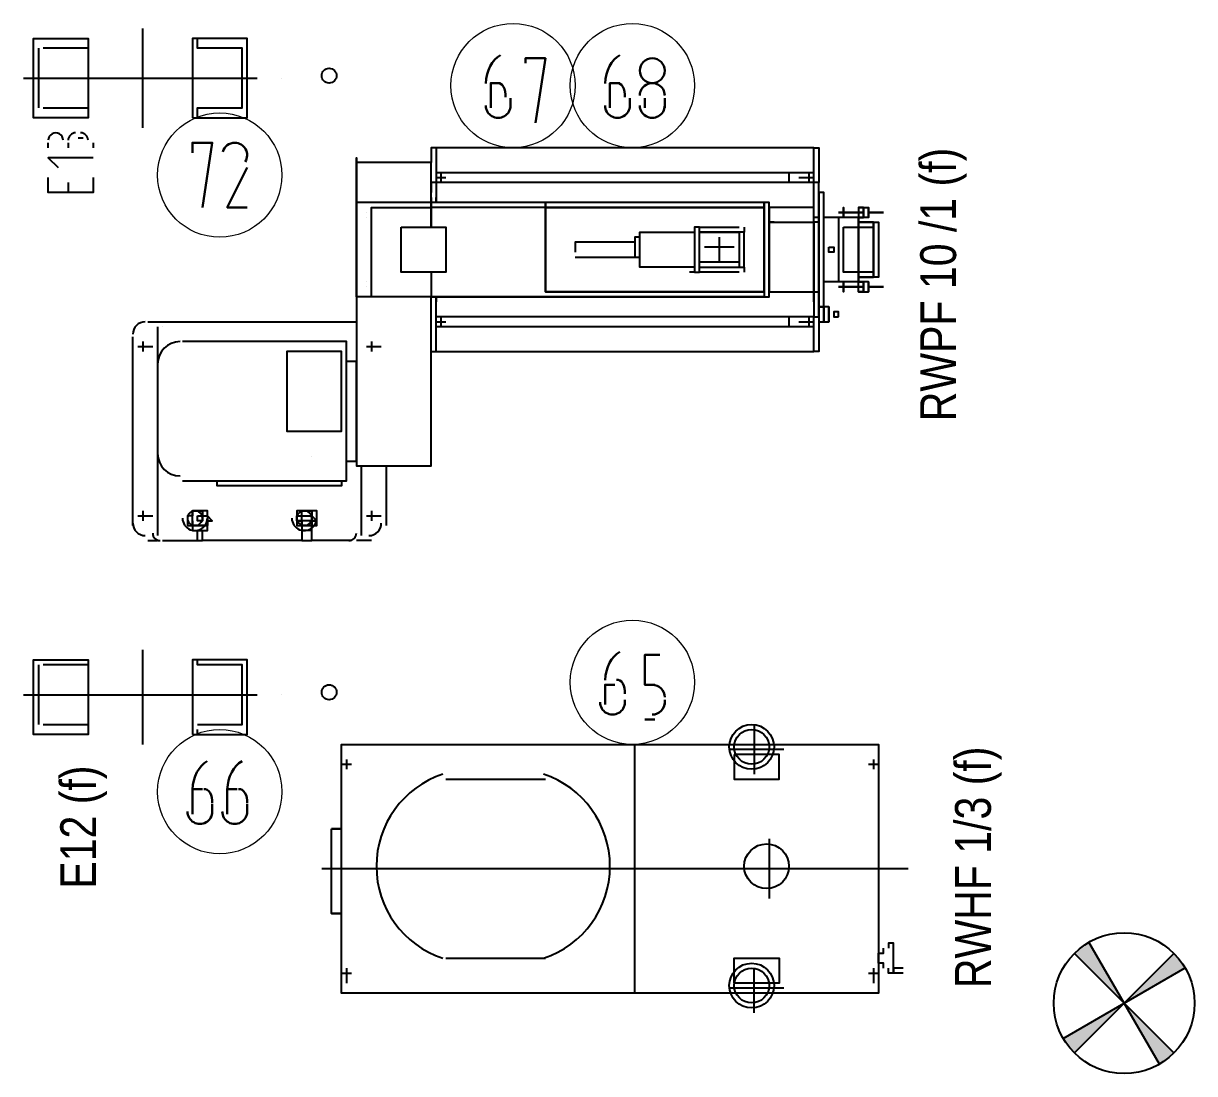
# Model space of a CAD drawing. Header units: metres. Extents: x -941 to 1333, y -28 to 1490.
# Drawn here: x 836.041 to 840.948, y 365.079 to 369.478 of the extents above; entities that cross this region are included whole.
import ezdxf

# ---------------------------------------------------------------- set-up
doc = ezdxf.new("R2010")
doc.units = ezdxf.units.M
doc.layers.add('00', color=7, linetype='Continuous')
doc.styles.add('style2A', font='swissc.ttf')

# ---------------------------------------------------------------- blocks, each defined once
blk = doc.blocks.new('auto-sprinkler')
at = {"layer": '00'}
h = blk.add_hatch(color=161, dxfattribs=at)
h.dxf.hatch_style = 1
h.paths.add_polyline_path([(0, 0), (-0.075, 0.1299, 0.065543), (-0.1061, 0.1061)])
h.paths.add_polyline_path([(0, 0), (0.1299, 0.075, 0.065543), (0.1061, 0.1061)])
h.paths.add_polyline_path([(0.075, -0.1299, 0.065543), (0.1061, -0.1061), (0, 0)])
h.paths.add_polyline_path([(-0.1299, -0.075, 0.065543), (-0.1061, -0.1061), (0, 0)])
at = {"layer": '00', "color": 170}
for points in [[(0.075, -0.1299), (-0.075, 0.1299)], [(-0.1061, -0.1061), (0.1061, 0.1061)], [(0.1061, -0.1061), (-0.1061, 0.1061)], [(-0.1299, -0.075), (0.1299, 0.075)]]:
    blk.add_lwpolyline(points, dxfattribs=at)
blk.add_circle((0, 0), 0.15, dxfattribs=at)

msp = doc.modelspace()

# ---------------------------------------------------------------- linework, layer by layer
at = {"lineweight": 25}
for points in [[(836.12459, 369.12416), (836.31205, 369.12416), (836.31205, 369.0825), (836.08293, 369.0825), (836.08293, 369.41576), (836.31205, 369.41576), (836.31205, 369.3741), (836.12459, 369.3741)], [(836.08293, 369.41576), (836.08293, 369.41576)], [(836.31205, 369.41576), (836.31205, 369.41576)], [(836.31205, 369.41576), (836.31205, 369.0825)], [(836.54116, 369.04085), (836.54116, 369.45741)], [(836.74944, 369.41576), (836.74944, 369.41576)], [(836.77027, 369.0825), (836.77027, 369.12416), (836.95773, 369.12416), (836.95773, 369.3741), (836.77027, 369.3741), (836.77027, 369.41576)], [(836.97856, 369.41576), (836.97856, 369.41576)], [(836.10376, 369.3741), (836.10376, 369.12416)], [(836.12459, 369.3741), (836.12459, 369.3741)], [(836.31205, 369.3741), (836.31205, 369.3741)], [(836.77027, 369.3741), (836.77027, 369.3741)], [(836.95773, 369.3741), (836.95773, 369.3741)], [(836.04128, 369.24913), (837.02021, 369.24913)], [(837.12435, 369.24913), (837.12435, 369.24913)], [(836.12459, 369.12416), (836.12459, 369.12416)], [(836.31205, 369.12416), (836.31205, 369.12416)], [(836.77027, 369.12416), (836.77027, 369.12416)], [(836.95773, 369.12416), (836.95773, 369.12416)], [(836.08293, 369.0825), (836.08293, 369.0825)], [(836.31205, 369.0825), (836.31205, 369.0825)], [(836.74944, 369.0825), (836.74944, 369.0825)], [(836.97856, 369.0825), (836.97856, 369.0825)], [(836.14542, 368.95753), (836.14542, 368.97836)], [(836.22873, 368.97836), (836.22873, 368.95753)], [(836.27039, 368.99919), (836.29122, 368.99919)], [(836.33287, 368.97836), (836.33287, 368.95753)], [(839.35299, 368.95753), (837.77003, 368.95753), (837.74921, 368.95753), (837.74921, 368.89505)], [(837.77003, 368.95753), (837.77003, 368.81173), (837.74921, 368.81173), (837.74921, 368.77008)], [(839.39465, 368.29102), (839.39465, 368.54096), (839.39465, 368.77008), (839.37382, 368.77008), (839.37382, 368.81173), (839.35299, 368.81173), (839.35299, 368.95753), (839.37382, 368.95753), (839.37382, 368.81173)], [(836.33287, 368.91588), (836.14542, 368.91588), (836.18708, 368.87422)], [(837.43678, 368.91588), (837.43678, 368.91588)], [(837.74921, 368.74925), (837.74921, 368.72842), (837.43678, 368.72842), (837.43678, 368.91588), (837.43678, 367.62451), (837.74921, 367.62451), (837.74921, 367.687), (837.74921, 368.33268), (839.14471, 368.33268), (837.74921, 368.33268)], [(837.74921, 368.43682), (837.74921, 368.33268), (837.49927, 368.33268), (837.49927, 368.39517), (837.49927, 368.66593), (837.49927, 368.70759), (837.74921, 368.70759), (837.74921, 368.74925), (837.74921, 368.81173), (837.74921, 368.89505), (837.43678, 368.89505)], [(837.74921, 368.89505), (837.74921, 368.89505)], [(836.33287, 368.83256), (836.33287, 368.77008), (836.14542, 368.77008), (836.14542, 368.83256)], [(837.77003, 368.85339), (839.35299, 368.85339)], [(837.77003, 368.83256), (837.81169, 368.83256)], [(837.79086, 368.85339), (837.79086, 368.81173)], [(837.79086, 368.83256), (837.79086, 368.83256)], [(839.24885, 368.85339), (839.24885, 368.81173)], [(839.29051, 368.83256), (839.35299, 368.83256)], [(839.33216, 368.85339), (839.33216, 368.81173)], [(839.33216, 368.83256), (839.33216, 368.83256)], [(836.22873, 368.81173), (836.22873, 368.77008)], [(837.74921, 368.81173), (837.74921, 368.81173)], [(837.74921, 368.81173), (837.74921, 368.81173)], [(839.37382, 368.64511), (839.37382, 368.66593), (839.35299, 368.66593), (839.35299, 368.81173), (837.77003, 368.81173), (837.77003, 368.77008), (837.77003, 368.74925), (837.77003, 368.72842), (837.77003, 368.74925)], [(837.77003, 368.81173), (837.77003, 368.81173)], [(839.35299, 368.81173), (839.35299, 368.81173)], [(837.49927, 368.33268), (837.43678, 368.33268), (837.43678, 368.72842)], [(837.74921, 368.74925), (837.74921, 368.74925)], [(839.14471, 368.70759), (839.14471, 368.66593), (839.14471, 368.72842), (839.14471, 368.70759), (837.74921, 368.70759), (837.74921, 368.62428), (837.74921, 368.72842), (837.74921, 368.70759), (837.74921, 368.62428)], [(837.74921, 368.72842), (837.74921, 368.72842)], [(837.74921, 368.72842), (837.74921, 368.72842)], [(839.14471, 368.66593), (839.14471, 368.39517), (839.14471, 368.33268), (839.16554, 368.33268), (839.16554, 368.39517), (839.16554, 368.66593), (839.16554, 368.72842), (839.14471, 368.72842), (837.74921, 368.72842), (837.74921, 368.70759)], [(838.22826, 368.72842), (838.22826, 368.35351), (838.22826, 368.72842)], [(838.22826, 368.72842), (838.22826, 368.72842)], [(839.14471, 368.72842), (839.14471, 368.72842)], [(839.14471, 368.72842), (839.14471, 368.35351), (839.14471, 368.72842)], [(839.14471, 368.72842), (839.14471, 368.72842)], [(839.16554, 368.72842), (839.16554, 368.72842)], [(839.37382, 368.66593), (839.37382, 368.74925), (839.37382, 368.77008), (839.37382, 368.54096), (839.37382, 368.29102), (839.37382, 368.2702), (839.37382, 368.22854), (839.39465, 368.22854), (839.41548, 368.22854)], [(839.37382, 368.77008), (839.37382, 368.77008)], [(837.47844, 368.68676), (837.47844, 368.68676)], [(837.47844, 368.68676), (837.47844, 368.68676)], [(837.47844, 368.68676), (837.47844, 368.68676)], [(837.47844, 368.68676), (837.47844, 368.68676)], [(837.47844, 368.68676), (837.47844, 368.68676)], [(837.49927, 368.70759), (837.49927, 368.70759)], [(837.74921, 368.70759), (837.74921, 368.70759)], [(839.14471, 368.70759), (838.22826, 368.70759), (839.14471, 368.70759)], [(839.14471, 368.70759), (839.14471, 368.70759)], [(839.18637, 368.64511), (839.16554, 368.64511), (839.35299, 368.64511), (839.35299, 368.70759), (839.16554, 368.70759), (839.16554, 368.64511), (839.16554, 368.35351), (839.18637, 368.35351), (839.35299, 368.35351), (839.35299, 368.64511)], [(839.54045, 368.70759), (839.56128, 368.70759), (839.54045, 368.70759), (839.54045, 368.68676), (839.54045, 368.66593), (839.45713, 368.66593), (839.39465, 368.66593)], [(839.39465, 368.68676), (839.39465, 368.68676)], [(839.45713, 368.68676), (839.45713, 368.68676)], [(839.45713, 368.68676), (839.45713, 368.68676)], [(839.45713, 368.68676), (839.45713, 368.68676)], [(839.45713, 368.68676), (839.45713, 368.68676)], [(839.45713, 368.68676), (839.45713, 368.68676)], [(839.45713, 368.68676), (839.45713, 368.68676)], [(839.45713, 368.68676), (839.45713, 368.68676)], [(839.47796, 368.70759), (839.47796, 368.70759)], [(839.47796, 368.70759), (839.47796, 368.70759)], [(839.47796, 368.68676), (839.47796, 368.68676)], [(839.47796, 368.68676), (839.47796, 368.68676)], [(839.47796, 368.68676), (839.47796, 368.68676)], [(839.47796, 368.68676), (839.47796, 368.68676)], [(839.47796, 368.68676), (839.47796, 368.68676)], [(839.47796, 368.68676), (839.47796, 368.68676)], [(839.47796, 368.68676), (839.47796, 368.68676)], [(839.47796, 368.68676), (839.47796, 368.68676)], [(839.49879, 368.68676), (839.47796, 368.68676)], [(839.47796, 368.68676), (839.47796, 368.68676)], [(839.47796, 368.68676), (839.47796, 368.68676)], [(839.49879, 368.68676), (839.47796, 368.68676)], [(839.47796, 368.68676), (839.47796, 368.68676)], [(839.47796, 368.68676), (839.47796, 368.68676)], [(839.49879, 368.68676), (839.49879, 368.68676)], [(839.49879, 368.68676), (839.49879, 368.68676)], [(839.49879, 368.68676), (839.49879, 368.68676)], [(839.49879, 368.68676), (839.49879, 368.68676)], [(839.49879, 368.68676), (839.49879, 368.68676)], [(839.51962, 368.68676), (839.49879, 368.68676)], [(839.49879, 368.68676), (839.49879, 368.68676)], [(839.49879, 368.68676), (839.51962, 368.68676)], [(839.51962, 368.68676), (839.51962, 368.68676)], [(839.54045, 368.68676), (839.51962, 368.68676), (839.54045, 368.68676)], [(839.51962, 368.68676), (839.51962, 368.68676)], [(839.54045, 368.70759), (839.54045, 368.70759)], [(839.54045, 368.70759), (839.54045, 368.70759)], [(839.54045, 368.70759), (839.54045, 368.70759)], [(839.54045, 368.68676), (839.54045, 368.68676)], [(839.58211, 368.66593), (839.56128, 368.66593), (839.56128, 368.68676), (839.56128, 368.66593), (839.54045, 368.66593), (839.56128, 368.66593)], [(839.54045, 368.68676), (839.54045, 368.68676)], [(839.54045, 368.68676), (839.54045, 368.68676)], [(839.56128, 368.70759), (839.56128, 368.68676), (839.56128, 368.70759), (839.58211, 368.70759), (839.58211, 368.68676), (839.58211, 368.66593), (839.58211, 368.68676), (839.58211, 368.70759)], [(839.56128, 368.70759), (839.56128, 368.70759)], [(839.56128, 368.70759), (839.56128, 368.70759)], [(839.56128, 368.68676), (839.56128, 368.68676)], [(839.56128, 368.68676), (839.56128, 368.68676)], [(839.56128, 368.68676), (839.56128, 368.68676)], [(839.56128, 368.68676), (839.56128, 368.68676)], [(839.56128, 368.68676), (839.56128, 368.68676)], [(839.56128, 368.68676), (839.56128, 368.68676)], [(839.58211, 368.70759), (839.58211, 368.70759)], [(839.58211, 368.70759), (839.58211, 368.70759)], [(839.58211, 368.70759), (839.58211, 368.70759)], [(839.58211, 368.68676), (839.58211, 368.68676)], [(839.60293, 368.68676), (839.58211, 368.68676), (839.60293, 368.68676)], [(839.58211, 368.68676), (839.58211, 368.68676)], [(839.58211, 368.68676), (839.58211, 368.68676)], [(839.58211, 368.68676), (839.58211, 368.68676)], [(839.60293, 368.68676), (839.60293, 368.68676)], [(839.62376, 368.68676), (839.60293, 368.68676), (839.62376, 368.68676)], [(839.60293, 368.68676), (839.60293, 368.68676)], [(839.62376, 368.68676), (839.62376, 368.68676)], [(839.64459, 368.68676), (839.62376, 368.68676), (839.64459, 368.68676)], [(839.62376, 368.68676), (839.62376, 368.68676)], [(839.64459, 368.68676), (839.64459, 368.68676)], [(839.64459, 368.68676), (839.64459, 368.68676)], [(837.47844, 368.66593), (837.47844, 368.66593)], [(839.14471, 368.66593), (839.14471, 368.66593)], [(839.16554, 368.66593), (839.16554, 368.66593)], [(839.16554, 368.64511), (839.16554, 368.64511)], [(839.16554, 368.64511), (839.16554, 368.64511)], [(839.18637, 368.64511), (839.18637, 368.64511)], [(839.35299, 368.64511), (839.35299, 368.64511)], [(839.35299, 368.64511), (839.35299, 368.64511)], [(839.37382, 368.66593), (839.37382, 368.66593)], [(839.37382, 368.64511), (839.37382, 368.64511)], [(839.45713, 368.66593), (839.45713, 368.66593)], [(839.45713, 368.66593), (839.45713, 368.66593)], [(839.45713, 368.66593), (839.45713, 368.39517)], [(839.54045, 368.66593), (839.54045, 368.66593)], [(839.54045, 368.66593), (839.54045, 368.66593)], [(839.54045, 368.39517), (839.54045, 368.66593), (839.54045, 368.39517)], [(839.54045, 368.66593), (839.54045, 368.66593)], [(839.60293, 368.64511), (839.54045, 368.64511), (839.62376, 368.64511), (839.62376, 368.41599), (839.54045, 368.41599), (839.60293, 368.41599)], [(839.56128, 368.66593), (839.56128, 368.66593)], [(839.56128, 368.66593), (839.56128, 368.66593)], [(839.56128, 368.66593), (839.56128, 368.66593)], [(839.58211, 368.66593), (839.58211, 368.66593)], [(839.58211, 368.66593), (839.58211, 368.66593)], [(839.58211, 368.66593), (839.58211, 368.66593)], [(839.58211, 368.66593), (839.58211, 368.66593)], [(839.60293, 368.64511), (839.60293, 368.64511)], [(839.60293, 368.64511), (839.60293, 368.64511)], [(839.60293, 368.64511), (839.60293, 368.41599), (839.60293, 368.64511)], [(839.62376, 368.64511), (839.62376, 368.64511)], [(838.624, 368.58262), (838.60317, 368.58262), (838.60317, 368.49931), (838.624, 368.49931)], [(838.85311, 368.45765), (838.624, 368.45765), (838.624, 368.60345), (838.85311, 368.60345)], [(838.85311, 368.43682), (838.87394, 368.43682), (838.87394, 368.62428), (838.85311, 368.62428), (838.85311, 368.43682), (838.83228, 368.43682)], [(838.85311, 368.62428), (838.85311, 368.62428)], [(838.87394, 368.62428), (838.87394, 368.62428)], [(839.04057, 368.43682), (838.87394, 368.43682), (838.87394, 368.62428), (839.04057, 368.62428)], [(839.0614, 368.62428), (839.0614, 368.60345), (838.87394, 368.60345), (839.04057, 368.60345)], [(838.95725, 368.47848), (838.95725, 368.58262)], [(839.04057, 368.62428), (839.04057, 368.62428)], [(839.04057, 368.62428), (839.04057, 368.62428)], [(839.04057, 368.60345), (839.04057, 368.60345)], [(839.0614, 368.60345), (839.0614, 368.60345)], [(837.43678, 368.49931), (837.43678, 368.56179)], [(837.43678, 368.56179), (837.43678, 368.56179)], [(838.35323, 368.56179), (838.35323, 368.56179)], [(838.60317, 368.56179), (838.35323, 368.56179), (838.35323, 368.54096), (838.35323, 368.52014)], [(838.35323, 368.56179), (838.35323, 368.56179)], [(838.35323, 368.54096), (838.35323, 368.54096)], [(839.01974, 368.54096), (838.89477, 368.54096)], [(839.41548, 368.54096), (839.41548, 368.54096)], [(839.60293, 368.54096), (839.60293, 368.54096)], [(837.43678, 368.49931), (837.43678, 368.49931)], [(838.35323, 368.52014), (838.35323, 368.52014)], [(838.35323, 368.49931), (838.60317, 368.49931)], [(838.83228, 368.45765), (838.83228, 368.45765)], [(838.83228, 368.45765), (838.83228, 368.45765)], [(838.85311, 368.45765), (838.85311, 368.45765)], [(838.85311, 368.45765), (838.85311, 368.45765)], [(838.85311, 368.43682), (838.85311, 368.43682)], [(839.04057, 368.47848), (838.87394, 368.47848)], [(838.87394, 368.45765), (839.04057, 368.45765), (839.0614, 368.45765), (839.0614, 368.43682)], [(838.87394, 368.43682), (838.87394, 368.43682)], [(838.87394, 368.43682), (838.87394, 368.43682)], [(839.04057, 368.45765), (839.04057, 368.45765)], [(839.04057, 368.45765), (839.04057, 368.45765)], [(839.04057, 368.43682), (839.04057, 368.43682)], [(839.0614, 368.45765), (839.0614, 368.45765)], [(837.47844, 368.39517), (837.47844, 368.39517)], [(839.35299, 368.31185), (839.35299, 368.35351), (839.35299, 368.41599), (839.35299, 368.35351), (839.35299, 368.31185), (839.35299, 368.24937), (837.77003, 368.24937)], [(839.14471, 368.39517), (839.14471, 368.39517)], [(839.14471, 368.39517), (839.14471, 368.35351)], [(839.16554, 368.39517), (839.16554, 368.39517)], [(839.54045, 368.35351), (839.56128, 368.35351), (839.54045, 368.35351), (839.54045, 368.37434), (839.56128, 368.37434), (839.54045, 368.37434), (839.54045, 368.39517), (839.45713, 368.39517), (839.39465, 368.39517)], [(839.45713, 368.39517), (839.45713, 368.39517)], [(839.45713, 368.39517), (839.45713, 368.39517)], [(839.54045, 368.39517), (839.54045, 368.39517)], [(839.58211, 368.39517), (839.56128, 368.39517), (839.56128, 368.37434), (839.56128, 368.39517), (839.54045, 368.39517), (839.56128, 368.39517)], [(839.54045, 368.39517), (839.54045, 368.39517)], [(839.54045, 368.39517), (839.54045, 368.39517)], [(839.54045, 368.39517), (839.54045, 368.39517)], [(839.56128, 368.35351), (839.56128, 368.37434), (839.56128, 368.35351), (839.58211, 368.35351), (839.58211, 368.37434), (839.58211, 368.39517), (839.58211, 368.37434), (839.58211, 368.35351)], [(839.56128, 368.39517), (839.56128, 368.39517)], [(839.56128, 368.39517), (839.56128, 368.39517)], [(839.56128, 368.39517), (839.56128, 368.39517)], [(839.58211, 368.39517), (839.58211, 368.39517)], [(839.58211, 368.39517), (839.58211, 368.39517)], [(839.58211, 368.39517), (839.58211, 368.39517)], [(839.58211, 368.39517), (839.58211, 368.39517)], [(839.60293, 368.41599), (839.60293, 368.41599)], [(839.60293, 368.41599), (839.60293, 368.41599)], [(839.62376, 368.41599), (839.62376, 368.41599)], [(837.47844, 368.37434), (837.47844, 368.37434)], [(837.47844, 368.37434), (837.47844, 368.37434)], [(837.47844, 368.37434), (837.47844, 368.37434)], [(837.47844, 368.37434), (837.47844, 368.37434)], [(837.49927, 368.33268), (837.49927, 368.33268)], [(837.74921, 368.33268), (837.74921, 368.33268)], [(837.77003, 368.10357), (837.77003, 368.31185), (837.77003, 368.33268), (837.77003, 368.31185)], [(838.22826, 368.35351), (838.22826, 368.35351)], [(839.14471, 368.35351), (838.22826, 368.35351), (839.14471, 368.35351)], [(839.14471, 368.35351), (839.14471, 368.35351)], [(839.14471, 368.33268), (839.14471, 368.33268)], [(839.14471, 368.33268), (839.14471, 368.33268)], [(839.16554, 368.35351), (839.16554, 368.35351)], [(839.16554, 368.35351), (839.16554, 368.35351)], [(839.16554, 368.35351), (839.16554, 368.35351)], [(839.16554, 368.33268), (839.16554, 368.33268)], [(839.35299, 368.35351), (839.35299, 368.35351)], [(839.37382, 368.24937), (839.37382, 368.10357), (839.35299, 368.10357), (839.35299, 368.24937), (839.37382, 368.24937), (839.37382, 368.31185), (839.37382, 368.35351)], [(839.37382, 368.35351), (839.37382, 368.35351)], [(839.37382, 368.35351), (839.37382, 368.35351)], [(839.39465, 368.37434), (839.39465, 368.37434)], [(839.45713, 368.37434), (839.45713, 368.37434)], [(839.45713, 368.37434), (839.45713, 368.37434)], [(839.45713, 368.37434), (839.45713, 368.37434)], [(839.45713, 368.37434), (839.45713, 368.37434)], [(839.45713, 368.37434), (839.45713, 368.37434)], [(839.45713, 368.37434), (839.45713, 368.37434)], [(839.45713, 368.37434), (839.45713, 368.37434)], [(839.47796, 368.37434), (839.47796, 368.37434)], [(839.47796, 368.37434), (839.47796, 368.37434)], [(839.47796, 368.37434), (839.47796, 368.37434)], [(839.47796, 368.37434), (839.47796, 368.37434)], [(839.47796, 368.37434), (839.47796, 368.37434)], [(839.47796, 368.37434), (839.47796, 368.37434)], [(839.47796, 368.37434), (839.47796, 368.37434)], [(839.47796, 368.37434), (839.47796, 368.37434)], [(839.49879, 368.37434), (839.47796, 368.37434)], [(839.47796, 368.37434), (839.47796, 368.37434)], [(839.47796, 368.37434), (839.47796, 368.37434)], [(839.49879, 368.37434), (839.47796, 368.37434)], [(839.47796, 368.37434), (839.47796, 368.37434)], [(839.47796, 368.37434), (839.47796, 368.37434)], [(839.47796, 368.35351), (839.47796, 368.35351)], [(839.47796, 368.35351), (839.47796, 368.35351)], [(839.49879, 368.37434), (839.49879, 368.37434)], [(839.49879, 368.37434), (839.49879, 368.37434)], [(839.49879, 368.37434), (839.49879, 368.37434)], [(839.49879, 368.37434), (839.49879, 368.37434)], [(839.49879, 368.37434), (839.49879, 368.37434)], [(839.51962, 368.37434), (839.49879, 368.37434)], [(839.49879, 368.37434), (839.49879, 368.37434)], [(839.49879, 368.37434), (839.51962, 368.37434)], [(839.51962, 368.37434), (839.51962, 368.37434)], [(839.54045, 368.37434), (839.51962, 368.37434), (839.54045, 368.37434)], [(839.51962, 368.37434), (839.51962, 368.37434)], [(839.54045, 368.37434), (839.54045, 368.37434)], [(839.54045, 368.37434), (839.54045, 368.37434)], [(839.54045, 368.37434), (839.54045, 368.37434)], [(839.54045, 368.35351), (839.54045, 368.35351)], [(839.54045, 368.35351), (839.54045, 368.35351)], [(839.54045, 368.35351), (839.54045, 368.35351)], [(839.56128, 368.37434), (839.56128, 368.37434)], [(839.56128, 368.37434), (839.56128, 368.37434)], [(839.56128, 368.37434), (839.56128, 368.37434)], [(839.56128, 368.37434), (839.56128, 368.37434)], [(839.56128, 368.37434), (839.56128, 368.37434)], [(839.56128, 368.37434), (839.56128, 368.37434)], [(839.56128, 368.35351), (839.56128, 368.35351)], [(839.56128, 368.35351), (839.56128, 368.35351)], [(839.58211, 368.37434), (839.58211, 368.37434)], [(839.60293, 368.37434), (839.58211, 368.37434), (839.60293, 368.37434)], [(839.58211, 368.37434), (839.58211, 368.37434)], [(839.58211, 368.37434), (839.58211, 368.37434)], [(839.58211, 368.37434), (839.58211, 368.37434)], [(839.58211, 368.35351), (839.58211, 368.35351)], [(839.58211, 368.35351), (839.58211, 368.35351)], [(839.58211, 368.35351), (839.58211, 368.35351)], [(839.60293, 368.37434), (839.60293, 368.37434)], [(839.62376, 368.37434), (839.60293, 368.37434), (839.62376, 368.37434)], [(839.60293, 368.37434), (839.60293, 368.37434)], [(839.62376, 368.37434), (839.62376, 368.37434)], [(839.64459, 368.37434), (839.62376, 368.37434), (839.64459, 368.37434)], [(839.62376, 368.37434), (839.62376, 368.37434)], [(839.64459, 368.37434), (839.64459, 368.37434)], [(839.64459, 368.37434), (839.64459, 368.37434)], [(839.35299, 368.31185), (839.35299, 368.31185)], [(839.37382, 368.31185), (839.37382, 368.31185)], [(839.41548, 368.29102), (839.39465, 368.29102), (839.37382, 368.29102), (839.39465, 368.29102), (839.39465, 368.2702), (839.39465, 368.22854)], [(839.37382, 368.29102), (839.37382, 368.29102)], [(839.37382, 368.29102), (839.37382, 368.29102)], [(839.39465, 368.29102), (839.39465, 368.29102)], [(839.39465, 368.29102), (839.39465, 368.29102)], [(839.41548, 368.29102), (839.41548, 368.29102)], [(837.79086, 368.24937), (837.79086, 368.20771)], [(839.24885, 368.24937), (839.24885, 368.20771)], [(839.33216, 368.24937), (839.33216, 368.20771)], [(839.35299, 368.24937), (839.35299, 368.24937)], [(839.41548, 368.2702), (839.41548, 368.2702)], [(839.41548, 368.24937), (839.41548, 368.24937)], [(839.43631, 368.2702), (839.43631, 368.2702)], [(839.43631, 368.2702), (839.43631, 368.2702)], [(839.43631, 368.2702), (839.43631, 368.2702)], [(839.43631, 368.2702), (839.43631, 368.2702)], [(839.43631, 368.2702), (839.43631, 368.2702)], [(839.43631, 368.2702), (839.43631, 368.2702)], [(839.43631, 368.2702), (839.43631, 368.2702)], [(839.43631, 368.2702), (839.43631, 368.2702)], [(839.43631, 368.2702), (839.43631, 368.2702)], [(839.43631, 368.24937), (839.43631, 368.24937)], [(839.43631, 368.24937), (839.43631, 368.24937)], [(839.43631, 368.24937), (839.43631, 368.24937)], [(839.43631, 368.24937), (839.43631, 368.24937)], [(839.43631, 368.24937), (839.43631, 368.24937)], [(839.43631, 368.24937), (839.43631, 368.24937)], [(839.43631, 368.24937), (839.43631, 368.24937)], [(839.43631, 368.24937), (839.43631, 368.24937)], [(839.43631, 368.24937), (839.43631, 368.24937)], [(839.43631, 368.24937), (839.43631, 368.24937)], [(836.56199, 368.22854), (836.60364, 368.22854), (836.62447, 368.22854), (837.43678, 368.22854)], [(836.60364, 368.22854), (836.60364, 368.22854)], [(836.60364, 368.20771), (836.60364, 367.33292)], [(836.62447, 368.22854), (836.62447, 368.22854)], [(836.62447, 368.20771), (836.62447, 368.20771)], [(837.43678, 368.22854), (837.43678, 368.22854)], [(837.77003, 368.22854), (837.81169, 368.22854)], [(839.35299, 368.20771), (837.77003, 368.20771)], [(837.79086, 368.22854), (837.79086, 368.22854)], [(839.29051, 368.22854), (839.35299, 368.22854)], [(839.33216, 368.22854), (839.33216, 368.22854)], [(839.37382, 368.22854), (839.37382, 368.22854)], [(839.39465, 368.22854), (839.39465, 368.22854)], [(839.39465, 368.22854), (839.39465, 368.22854)], [(839.41548, 368.22854), (839.41548, 368.22854)], [(836.4995, 367.37457), (836.4995, 368.16605)], [(836.54116, 368.14522), (836.54116, 368.10357)], [(836.70779, 367.56203), (837.39512, 367.56203), (837.39512, 368.14522), (836.70779, 368.14522)], [(837.49927, 368.14522), (837.49927, 368.10357)], [(836.52033, 368.1244), (836.58282, 368.1244)], [(836.54116, 368.1244), (836.54116, 368.1244)], [(837.47844, 368.1244), (837.54092, 368.1244)], [(837.49927, 368.1244), (837.49927, 368.1244)], [(837.74921, 368.10357), (839.35299, 368.10357)], [(836.60364, 368.04108), (836.60364, 368.04108)], [(836.60364, 368.04108), (836.60364, 368.02025), (836.60364, 367.99943), (836.60364, 367.9786), (836.60364, 367.95777), (836.60364, 367.93694), (836.60364, 367.91611), (836.60364, 367.89528), (836.60364, 367.87446), (836.60364, 367.85363), (836.60364, 367.8328), (836.60364, 367.81197), (836.60364, 367.79114), (836.60364, 367.77031), (836.60364, 367.74949), (836.60364, 367.72866), (836.60364, 367.70783), (836.60364, 367.687), (836.60364, 367.66617)], [(837.39512, 367.64534), (837.43678, 367.64534), (837.43678, 368.06191), (837.39512, 368.06191)], [(837.43678, 367.91611), (837.43678, 367.91611)], [(836.60364, 367.87446), (836.60364, 367.87446)], [(837.43678, 367.79114), (837.43678, 367.79114)], [(837.24932, 367.66617), (837.24932, 367.66617)], [(837.43678, 367.62451), (837.43678, 367.62451)], [(837.45761, 367.33292), (837.45761, 367.62451)], [(837.56175, 367.62451), (837.56175, 367.37457)], [(837.74921, 367.62451), (837.74921, 367.62451)], [(837.74921, 367.62451), (837.74921, 367.62451)], [(837.37429, 367.56203), (837.37429, 367.5412), (836.85358, 367.5412), (836.85358, 367.56203)], [(836.85358, 367.5412), (836.85358, 367.5412)], [(837.37429, 367.5412), (837.37429, 367.5412)], [(836.52033, 367.41623), (836.58282, 367.41623)], [(836.54116, 367.43706), (836.54116, 367.3954)], [(836.54116, 367.41623), (836.54116, 367.41623)], [(837.41595, 367.31209), (837.24932, 367.31209), (837.24932, 367.35375), (837.24932, 367.37457), (837.27015, 367.37457), (837.27015, 367.3954), (837.27015, 367.41623), (837.27015, 367.43706), (837.24932, 367.43706), (837.2285, 367.43706), (837.20767, 367.43706), (837.18684, 367.43706), (837.18684, 367.41623), (837.18684, 367.3954), (837.18684, 367.37457), (837.20767, 367.37457), (837.20767, 367.35375), (837.20767, 367.31209), (836.7911, 367.31209), (836.7911, 367.35375), (836.81193, 367.35375), (836.81193, 367.37457), (836.81193, 367.3954), (836.83276, 367.3954), (836.81193, 367.41623), (836.81193, 367.43706), (836.7911, 367.43706), (836.77027, 367.43706), (836.74944, 367.43706), (836.74944, 367.41623), (836.72861, 367.41623), (836.72861, 367.3954), (836.72861, 367.37457), (836.74944, 367.37457), (836.74944, 367.35375), (836.77027, 367.35375), (836.7911, 367.35375)], [(836.72861, 367.41623), (836.72861, 367.41623)], [(836.74944, 367.43706), (836.74944, 367.43706)], [(836.74944, 367.3954), (836.74944, 367.41623), (836.74944, 367.43706), (836.77027, 367.43706), (836.7911, 367.43706), (836.7911, 367.41623), (836.81193, 367.41623), (836.81193, 367.3954)], [(836.74944, 367.41623), (836.74944, 367.41623)], [(836.74944, 367.41623), (836.74944, 367.41623)], [(836.77027, 367.43706), (836.77027, 367.43706)], [(836.77027, 367.43706), (836.77027, 367.43706)], [(836.77027, 367.43706), (836.77027, 367.43706)], [(836.77027, 367.41623), (836.77027, 367.41623)], [(836.77027, 367.41623), (836.77027, 367.41623)], [(836.7911, 367.43706), (836.7911, 367.43706)], [(836.7911, 367.43706), (836.7911, 367.43706)], [(836.7911, 367.41623), (836.7911, 367.41623)], [(836.81193, 367.43706), (836.81193, 367.43706)], [(836.81193, 367.41623), (836.81193, 367.41623)], [(836.81193, 367.41623), (836.81193, 367.41623)], [(837.18684, 367.41623), (837.18684, 367.41623)], [(837.20767, 367.43706), (837.20767, 367.43706)], [(837.20767, 367.43706), (837.20767, 367.43706)], [(837.20767, 367.41623), (837.20767, 367.41623)], [(837.20767, 367.41623), (837.20767, 367.41623)], [(837.2285, 367.43706), (837.2285, 367.43706)], [(837.2285, 367.43706), (837.2285, 367.43706)], [(837.2285, 367.43706), (837.2285, 367.43706)], [(837.2285, 367.41623), (837.2285, 367.41623)], [(837.2285, 367.41623), (837.2285, 367.41623)], [(837.2285, 367.41623), (837.2285, 367.41623)], [(837.24932, 367.43706), (837.24932, 367.43706)], [(837.24932, 367.43706), (837.24932, 367.43706)], [(837.24932, 367.41623), (837.24932, 367.41623)], [(837.24932, 367.41623), (837.24932, 367.41623)], [(837.27015, 367.41623), (837.27015, 367.41623)], [(837.47844, 367.41623), (837.54092, 367.41623)], [(837.49927, 367.43706), (837.49927, 367.3954)], [(837.49927, 367.41623), (837.49927, 367.41623)], [(836.62447, 367.31209), (836.77027, 367.31209), (836.77027, 367.35375)], [(836.72861, 367.3954), (836.72861, 367.3954)], [(836.72861, 367.3954), (836.72861, 367.3954)], [(836.72861, 367.37457), (836.72861, 367.37457)], [(836.74944, 367.3954), (836.74944, 367.3954)], [(836.74944, 367.37457), (836.74944, 367.37457)], [(836.74944, 367.35375), (836.74944, 367.35375)], [(836.77027, 367.3954), (836.77027, 367.3954)], [(836.77027, 367.3954), (836.77027, 367.3954)], [(836.7911, 367.37457), (836.77027, 367.37457), (836.7911, 367.37457)], [(836.77027, 367.37457), (836.77027, 367.37457)], [(836.77027, 367.35375), (836.77027, 367.35375)], [(836.7911, 367.3954), (836.7911, 367.3954)], [(836.7911, 367.37457), (836.7911, 367.37457)], [(836.7911, 367.35375), (836.7911, 367.35375)], [(836.81193, 367.3954), (836.81193, 367.3954)], [(836.81193, 367.3954), (836.81193, 367.3954)], [(836.81193, 367.37457), (836.81193, 367.37457)], [(836.81193, 367.37457), (836.81193, 367.37457)], [(836.81193, 367.35375), (836.81193, 367.35375)], [(836.83276, 367.3954), (836.83276, 367.3954)], [(836.83276, 367.3954), (836.83276, 367.3954)], [(837.18684, 367.3954), (837.18684, 367.3954)], [(837.18684, 367.3954), (837.18684, 367.3954)], [(837.18684, 367.3954), (837.18684, 367.3954)], [(837.18684, 367.37457), (837.18684, 367.37457)], [(837.20767, 367.3954), (837.20767, 367.3954)], [(837.20767, 367.3954), (837.20767, 367.3954)], [(837.20767, 367.37457), (837.20767, 367.37457)], [(837.20767, 367.37457), (837.20767, 367.37457)], [(837.20767, 367.37457), (837.20767, 367.37457)], [(837.20767, 367.37457), (837.20767, 367.37457)], [(837.20767, 367.35375), (837.20767, 367.35375)], [(837.24932, 367.35375), (837.2285, 367.35375), (837.20767, 367.35375)], [(837.20767, 367.35375), (837.20767, 367.35375)], [(837.2285, 367.3954), (837.2285, 367.3954)], [(837.2285, 367.3954), (837.2285, 367.3954)], [(837.2285, 367.37457), (837.2285, 367.37457)], [(837.2285, 367.37457), (837.2285, 367.37457)], [(837.2285, 367.35375), (837.2285, 367.35375)], [(837.24932, 367.3954), (837.24932, 367.3954)], [(837.24932, 367.37457), (837.24932, 367.37457)], [(837.24932, 367.35375), (837.24932, 367.35375)], [(837.27015, 367.3954), (837.27015, 367.3954)], [(837.27015, 367.3954), (837.27015, 367.3954)], [(837.27015, 367.3954), (837.27015, 367.3954)], [(837.27015, 367.3954), (837.27015, 367.3954)], [(837.27015, 367.3954), (837.27015, 367.3954)], [(837.27015, 367.37457), (837.27015, 367.37457)], [(836.56199, 367.31209), (836.60364, 367.31209)], [(836.60364, 367.33292), (836.60364, 367.33292)], [(836.60364, 367.31209), (836.60364, 367.31209)], [(836.60364, 367.31209), (836.60364, 367.31209)], [(836.77027, 367.31209), (836.77027, 367.31209)], [(836.77027, 367.31209), (836.7911, 367.31209)], [(836.7911, 367.31209), (836.7911, 367.31209)], [(837.20767, 367.31209), (837.20767, 367.31209)], [(837.20767, 367.31209), (837.24932, 367.31209)], [(837.24932, 367.31209), (837.24932, 367.31209)], [(837.49927, 367.31209), (837.45761, 367.31209), (837.43678, 367.31209)], [(837.45761, 367.33292), (837.45761, 367.33292)], [(837.45761, 367.31209), (837.45761, 367.31209)], [(836.31205, 366.52061), (836.31205, 366.49978), (836.08293, 366.49978), (836.08293, 366.81221), (836.31205, 366.81221), (836.31205, 366.79138), (836.12459, 366.79138)], [(836.08293, 366.81221), (836.08293, 366.81221)], [(836.31205, 366.81221), (836.31205, 366.81221)], [(836.31205, 366.81221), (836.31205, 366.49978)], [(836.54116, 366.45812), (836.54116, 366.85386)], [(836.74944, 366.81221), (836.74944, 366.81221)], [(836.77027, 366.54144), (836.95773, 366.54144), (836.95773, 366.79138), (836.77027, 366.79138), (836.77027, 366.81221)], [(836.97856, 366.81221), (836.97856, 366.81221)], [(836.10376, 366.79138), (836.10376, 366.54144)], [(836.12459, 366.79138), (836.12459, 366.79138)], [(836.31205, 366.79138), (836.31205, 366.79138)], [(836.77027, 366.79138), (836.77027, 366.79138)], [(836.95773, 366.79138), (836.95773, 366.79138)], [(836.04128, 366.66641), (837.02021, 366.66641)], [(837.12435, 366.66641), (837.12435, 366.66641)], [(836.12459, 366.54144), (836.31205, 366.54144)], [(836.12459, 366.54144), (836.12459, 366.54144)], [(836.31205, 366.52061), (836.31205, 366.52061)], [(836.77027, 366.49978), (836.77027, 366.52061)], [(836.77027, 366.52061), (836.77027, 366.52061)], [(836.95773, 366.54144), (836.95773, 366.54144)], [(839.10305, 366.54144), (839.10305, 366.33315)], [(836.08293, 366.49978), (836.08293, 366.49978)], [(836.31205, 366.49978), (836.31205, 366.49978)], [(836.74944, 366.49978), (836.74944, 366.49978)], [(836.97856, 366.49978), (836.97856, 366.49978)], [(838.60317, 365.4167), (838.60317, 366.45812), (839.62376, 366.45812), (839.62376, 365.4167), (837.37429, 365.4167), (837.37429, 366.45812), (838.60317, 366.45812)], [(839.22802, 366.4373), (838.99891, 366.4373)], [(837.37429, 366.37481), (837.41595, 366.37481)], [(837.39512, 366.39564), (837.39512, 366.35398)], [(837.39512, 366.37481), (837.39512, 366.37481)], [(839.58211, 366.37481), (839.62376, 366.37481)], [(839.60293, 366.39564), (839.60293, 366.35398)], [(839.60293, 366.37481), (839.60293, 366.37481)], [(837.81169, 366.31233), (838.22826, 366.31233)], [(837.33264, 366.10404), (837.37429, 366.10404), (837.33264, 366.10404)], [(837.33264, 365.74996), (837.37429, 365.74996), (837.33264, 365.74996), (837.33264, 366.10404)], [(839.16554, 366.06238), (839.16554, 365.81244)], [(839.74873, 365.93741), (837.29098, 365.93741)], [(839.64459, 365.52085), (839.64459, 365.54167), (839.62376, 365.54167), (839.62376, 365.58333), (839.64459, 365.58333), (839.64459, 365.60416)], [(839.64459, 365.60416), (839.64459, 365.60416)], [(839.64459, 365.60416), (839.64459, 365.60416)], [(839.7279, 365.50002), (839.68625, 365.50002), (839.68625, 365.62499), (839.66542, 365.62499), (839.66542, 365.60416)], [(839.66542, 365.62499), (839.66542, 365.62499)], [(837.81169, 365.5625), (838.22826, 365.5625)], [(839.64459, 365.58333), (839.64459, 365.58333)], [(839.64459, 365.54167), (839.64459, 365.54167)], [(837.37429, 365.50002), (837.41595, 365.50002)], [(837.39512, 365.52085), (837.39512, 365.45836)], [(837.39512, 365.50002), (837.39512, 365.50002)], [(839.10305, 365.33339), (839.10305, 365.52085)], [(839.58211, 365.50002), (839.62376, 365.50002)], [(839.60293, 365.52085), (839.60293, 365.45836)], [(839.60293, 365.50002), (839.60293, 365.50002)], [(839.64459, 365.52085), (839.64459, 365.52085)], [(839.64459, 365.52085), (839.64459, 365.52085)], [(839.7279, 365.52085), (839.68625, 365.52085), (839.68625, 365.50002), (839.66542, 365.50002), (839.66542, 365.52085)], [(839.66542, 365.50002), (839.66542, 365.50002)], [(839.7279, 365.52085), (839.7279, 365.52085)], [(839.22802, 365.43753), (838.99891, 365.43753)]]:
    msp.add_lwpolyline(points, dxfattribs=at)
for points in [[(836.74944, 369.0825), (836.97856, 369.0825), (836.97856, 369.41576), (836.74944, 369.41576)], [(839.45713, 368.68676), (839.47796, 368.68676)], [(839.45713, 368.68676), (839.47796, 368.68676)], [(839.47796, 368.66593), (839.47796, 368.68676), (839.47796, 368.70759)], [(839.47796, 368.68676), (839.49879, 368.68676)], [(839.54045, 368.68676), (839.56128, 368.68676)], [(839.37382, 368.64511), (839.35299, 368.64511), (839.35299, 368.35351), (839.37382, 368.35351)], [(837.62424, 368.62428), (837.81169, 368.62428), (837.81169, 368.43682), (837.62424, 368.43682)], [(839.0614, 368.60345), (839.04057, 368.60345), (839.04057, 368.45765), (839.0614, 368.45765)], [(839.47796, 368.62428), (839.60293, 368.62428), (839.60293, 368.43682), (839.47796, 368.43682)], [(839.41548, 368.54096), (839.43631, 368.54096), (839.43631, 368.52014), (839.41548, 368.52014)], [(839.47796, 368.39517), (839.47796, 368.37434), (839.47796, 368.35351)], [(839.45713, 368.37434), (839.47796, 368.37434)], [(839.45713, 368.37434), (839.47796, 368.37434)], [(839.47796, 368.37434), (839.49879, 368.37434)], [(839.39465, 368.2702), (839.39465, 368.29102), (839.39465, 368.2702), (839.39465, 368.22854)], [(839.41548, 368.2702), (839.41548, 368.29102), (839.41548, 368.2702), (839.41548, 368.22854)], [(839.45713, 368.24937), (839.45713, 368.2702), (839.43631, 368.2702), (839.43631, 368.24937)], [(837.37429, 367.79114), (837.37429, 368.10357), (837.14518, 368.10357), (837.14518, 367.79114), (837.14518, 367.77031), (837.37429, 367.77031)], [(836.77027, 367.41623), (836.7911, 367.41623), (836.7911, 367.3954), (836.77027, 367.3954)], [(836.74944, 367.3954), (836.74944, 367.37457), (836.77027, 367.37457), (836.74944, 367.37457)], [(836.7911, 367.37457), (836.81193, 367.37457), (836.81193, 367.3954), (836.81193, 367.37457)], [(837.2285, 367.37457), (837.20767, 367.37457)], [(837.24932, 367.37457), (837.2285, 367.37457)], [(837.24932, 367.3954), (837.27015, 367.3954), (837.24932, 367.3954), (837.24932, 367.37457)], [(836.74944, 366.49978), (836.97856, 366.49978), (836.97856, 366.81221), (836.74944, 366.81221)], [(839.01974, 366.41647), (839.01974, 366.31233), (839.20719, 366.31233), (839.20719, 366.41647)], [(839.01974, 365.45836), (839.01974, 365.5625), (839.20719, 365.5625), (839.20719, 365.45836)]]:
    msp.add_lwpolyline(points, close=True, dxfattribs=at)
at = {"lineweight": 30}
for points in [[(838.1866, 369.06167), (838.22826, 369.33244), (838.14495, 369.33244), (838.14495, 369.31162)], [(838.0408, 369.2283), (837.99915, 369.2283), (837.99915, 369.12416)], [(838.54069, 369.2283), (838.49903, 369.2283), (838.49903, 369.12416)], [(838.08246, 369.12416), (838.08246, 369.16582)], [(838.58234, 369.12416), (838.58234, 369.16582)], [(838.64483, 369.12416), (838.64483, 369.16582)], [(838.72814, 369.16582), (838.72814, 369.12416)], [(836.7911, 368.70759), (836.83276, 368.97836), (836.74944, 368.97836), (836.74944, 368.9367)], [(836.97856, 368.87422), (836.89524, 368.70759), (836.97856, 368.70759)], [(838.68648, 366.70807), (838.64483, 366.70807), (838.64483, 366.83304), (838.70731, 366.83304)], [(838.51986, 366.70807), (838.4782, 366.70807), (838.4782, 366.62475)], [(838.56151, 366.62475), (838.56151, 366.64558)], [(838.72814, 366.62475), (838.72814, 366.64558)], [(838.64483, 366.56227), (838.68648, 366.56227)], [(836.7911, 366.27067), (836.74944, 366.27067), (836.74944, 366.16653)], [(836.9369, 366.27067), (836.89524, 366.27067), (836.89524, 366.16653)], [(836.83276, 366.16653), (836.83276, 366.20818)], [(836.97856, 366.16653), (836.97856, 366.20818)]]:
    msp.add_lwpolyline(points, dxfattribs=at)
msp.add_lwpolyline([(836.97064, 368.8987, 0.5906538), (836.92697, 368.97836, 0.3385929), (836.87637, 368.9404)], format="xyb", dxfattribs=at)
at = {"lineweight": 25}
for points in [[(836.70779, 367.40569, 0.3047623), (836.7403, 367.35756, 0.5323885), (836.81193, 367.40543)], [(837.16601, 367.40569, 0.3047623), (837.19852, 367.35756, 0.5323885), (837.27015, 367.40543)], [(837.19062, 367.39093, 0.2667935), (837.21699, 367.37459, 0.2665706), (837.24452, 367.38917, 0.2705029), (837.24555, 367.42071, 0.2667498), (837.21917, 367.43704, 0.2665503), (837.19164, 367.42247, 0.2705029), (837.18684, 367.3954), (837.18684, 367.41623), (837.20767, 367.41623), (837.2285, 367.41623), (837.24932, 367.41623), (837.24932, 367.3954), (837.2285, 367.3954), (837.20767, 367.3954), (837.18684, 367.3954), (837.20767, 367.3954), (837.20767, 367.37457), (837.20767, 367.3954), (837.20767, 367.41623), (837.20767, 367.43706), (837.2285, 367.43706), (837.24932, 367.43706), (837.24932, 367.41623), (837.27015, 367.3954)]]:
    msp.add_lwpolyline(points, format="xyb", dxfattribs=at)
msp.add_lwpolyline([(836.75877, 367.37459, 0.2665706), (836.78629, 367.38917, 0.2705029), (836.78732, 367.42071, 0.2667498), (836.76095, 367.43704, 0.2665503), (836.73342, 367.42247, 0.2705029), (836.73236, 367.39098, 0.2667935)], format="xyb", close=True, dxfattribs=at)
at = {"lineweight": 18}
for centre in [(838.09287, 369.21789), (838.59276, 369.21789), (836.864, 368.84298), (838.59276, 366.71848), (836.864, 366.26025)]:
    msp.add_circle(centre, 0.26035, dxfattribs=at)
at = {"lineweight": 30}
msp.add_circle((838.67607, 369.28038), 0.05207, dxfattribs=at)
at = {"lineweight": 25}
for centre, radius in [((837.32222, 369.25954), 0.03124), ((837.32222, 366.67682), 0.03124), ((839.09264, 366.44771), 0.09373), ((839.09264, 366.44771), 0.0729), ((839.15512, 365.94783), 0.09373), ((839.09264, 365.44795), 0.09373), ((839.09264, 365.44795), 0.0729)]:
    msp.add_circle(centre, radius, dxfattribs=at)
at = {"lineweight": 30}
for centre, start, end in [((838.67607, 369.17623), 359.99741, 180.00259), ((838.03039, 369.13457), 179.99741, 0.00259), ((838.53027, 369.13457), 179.99741, 0.00259), ((838.67607, 369.13457), 179.99741, 0.00259), ((838.67607, 366.656), 359.99741, 90.00259), ((838.50944, 366.63516), 179.99741, 0.00259), ((838.67607, 366.63516), 269.99741, 0.00259), ((836.78068, 366.17694), 179.99741, 0.00259), ((836.92648, 366.17694), 179.99741, 0.00259)]:
    msp.add_arc(centre, 0.05207, start, end, dxfattribs=at)
at = {"lineweight": 25}
for centre, radius, start, end in [((836.17666, 368.98878), 0.03124, 359.99986, 180.00014), ((836.25998, 368.98878), 0.03124, 89.99986, 180.00014), ((836.2808, 368.98878), 0.03124, 359.99986, 90.00014), ((836.55157, 368.17647), 0.05207, 90.00006, 179.99994), ((836.69737, 368.0515), 0.09373, 90.00002, 179.99998), ((836.69737, 367.67659), 0.09373, 180.00002, 269.99998), ((836.55157, 367.38499), 0.05207, 180.00006, 269.99994), ((837.48885, 367.38499), 0.05207, 270.00006, 359.99994), ((836.61406, 367.34333), 0.03124, 180.2887, 270.26185), ((837.40554, 367.34333), 0.03124, 269.7147, 359.72578), ((837.92625, 365.94783), 0.40615, 108.34715, 251.65285), ((838.09287, 365.94783), 0.40615, 288.34715, 71.65285)]:
    msp.add_arc(centre, radius, start, end, dxfattribs=at)
at = {"lineweight": 30}
for points in [[(838.04027, 369.34526), (838.0051, 369.32695), (837.98082, 369.28019), (837.9785, 369.22628)], [(838.54016, 369.34526), (838.50498, 369.32695), (838.4807, 369.28019), (838.47838, 369.22628)], [(838.05248, 369.21305), (838.04557, 369.22456), (838.03584, 369.23002), (838.02617, 369.22782)], [(838.55236, 369.21305), (838.54545, 369.22456), (838.53572, 369.23002), (838.52605, 369.22782)], [(838.06135, 369.16919), (838.06267, 369.18532), (838.05938, 369.20154), (838.05248, 369.21305)], [(838.56123, 369.16919), (838.56255, 369.18532), (838.55927, 369.20154), (838.55236, 369.21305)], [(838.54016, 366.84585), (838.50498, 366.82754), (838.4807, 366.78078), (838.47838, 366.72687)], [(838.55236, 366.71364), (838.54545, 366.72515), (838.53572, 366.73062), (838.52605, 366.72842)], [(838.56123, 366.66979), (838.56255, 366.68591), (838.55927, 366.70214), (838.55236, 366.71364)], [(836.8114, 366.38763), (836.77622, 366.36932), (836.75194, 366.32256), (836.74963, 366.26865)], [(836.9572, 366.38763), (836.92202, 366.36932), (836.89774, 366.32256), (836.89542, 366.26865)], [(836.8236, 366.25542), (836.8167, 366.26692), (836.80697, 366.27239), (836.79729, 366.27019)], [(836.9694, 366.25542), (836.9625, 366.26692), (836.95276, 366.27239), (836.94309, 366.27019)], [(836.83247, 366.21156), (836.83379, 366.22768), (836.83051, 366.24391), (836.8236, 366.25542)], [(836.97827, 366.21156), (836.97959, 366.22768), (836.97631, 366.24391), (836.9694, 366.25542)]]:
    msp.add_open_spline(points, degree=3, dxfattribs=at)

# ---------------------------------------------------------------- block references
at = {"xscale": 1.966340933767644, "yscale": 1.966340933767644, "zscale": 1.966340933767644}
msp.add_blockref('auto-sprinkler', (840.65349, 365.37439), dxfattribs=at)

# ---------------------------------------------------------------- texts
at = {"attachment_point": 7, "rotation": 90, "style": 'style2A'}
for s, insert, char_height in [('RWPF 10 /1 (f)', (839.99414, 367.81197), 0.1499885), ('RWHF 1/3 (f)', (840.13994, 365.43753), 0.1499885), ('E12 (f)', (836.39083, 365.8541), 0.149988)]:
    msp.add_mtext(s, dxfattribs=dict(at, insert=insert, char_height=char_height))

doc.saveas('drawing.dxf')
